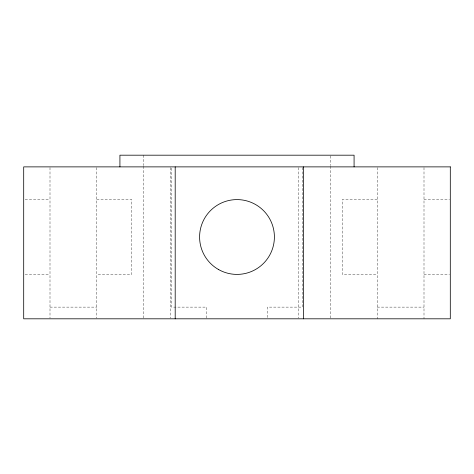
<?xml version="1.0" encoding="UTF-8"?>
<svg xmlns="http://www.w3.org/2000/svg" width="474" height="474" viewBox="0 0 474 474"><rect width="100%" height="100%" fill="white"/><g stroke="black" fill="none" stroke-linecap="round" stroke-linejoin="round"><path stroke-width="0.36" stroke-dasharray="2.37 1.78" d="M25.163 199.601L50.001 199.601M96.749 199.601L131.813 199.601L131.813 274.399L96.749 274.399M377.251 199.601L342.187 199.601L342.187 274.399L377.251 274.399M423.999 199.601L449.571 199.601M25.163 274.399L50.001 274.399M423.999 274.399L449.571 274.399M50.001 307.122L96.749 307.122M377.251 307.122L423.999 307.122M423.999 167.612L423.999 318.812M377.251 167.612L377.251 318.812M330.502 155.928L330.502 165.55M330.502 166.291L330.502 318.072M302.448 167.612L302.448 307.122L267.389 307.122L267.389 318.084M298.804 167.612L298.804 318.072M206.611 318.084L206.611 307.122L171.552 307.122L171.552 167.612M170.45 167.612L170.45 318.072M143.498 155.188L143.498 165.55M143.498 166.291L143.498 318.072M96.749 167.612L96.749 318.084M50.001 167.612L50.001 318.084"/><path stroke-width="0.71" d="M354.078 166.878L354.078 155.188L119.922 155.188L119.922 166.878M303.55 166.878L303.55 318.812M175.196 166.878L175.196 318.812M450.3 166.878L23.7 166.878L23.7 318.812L450.3 318.812L450.3 166.878M218.301 269.392A37.399 37.399 0 0 0 274.399 237A37.399 37.399 0 0 0 218.301 204.608A37.399 37.399 0 0 0 218.301 269.392"/></g></svg>
